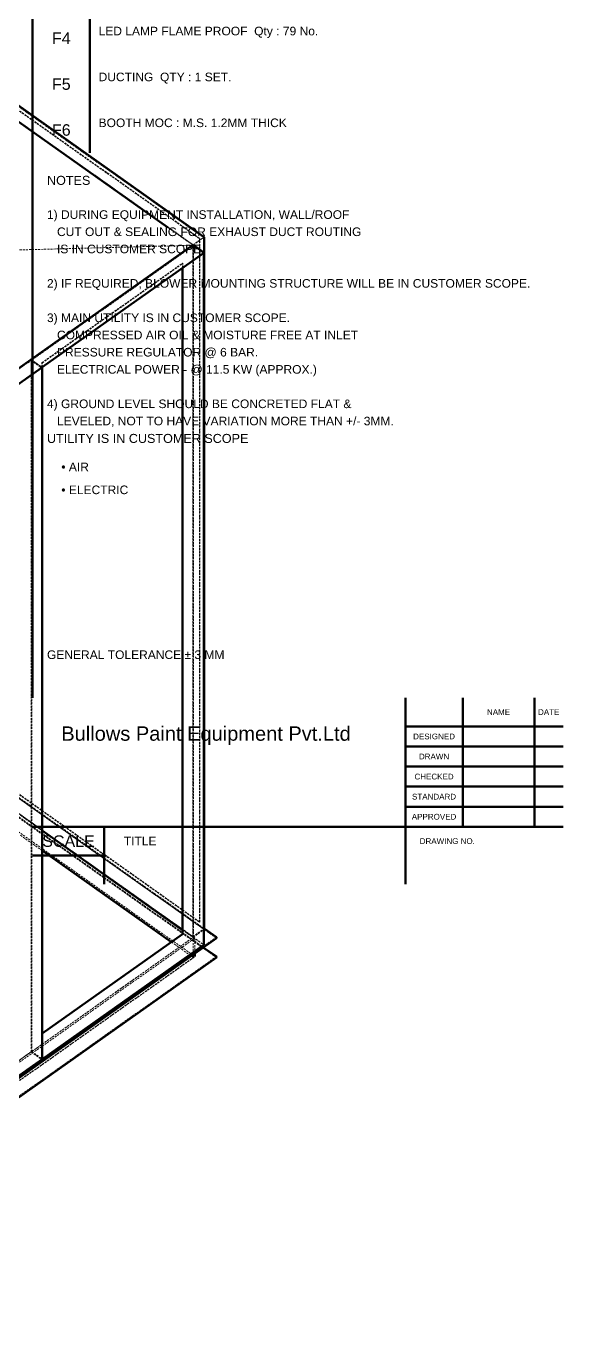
# Model space of a CAD drawing. Header units: millimetres. Extents: x -968 to 4266, y -964 to 3936.
# Drawn here: x 2955 to 4266, y -964 to 2200 of the extents above; entities that cross this region are included whole.
import ezdxf
from ezdxf.enums import TextEntityAlignment as Align

# ---------------------------------------------------------------- set-up
doc = ezdxf.new("R2010")
doc.units = ezdxf.units.MM
doc.linetypes.add('Hidden', pattern=[15, 5, -3, 5, -2])
for name, color, linetype, lineweight in [('Default', 7, 'Continuous', 50), ('Edges', 7, 'Hidden', 15), ('HiddenEdges', 2, 'Hidden', 15), ('HiddenSilhouettes', 2, 'Hidden', 15), ('Silhouettes', 7, 'Continuous', 50)]:
    doc.layers.add(name, color=color, linetype=linetype, lineweight=lineweight)
doc.styles.add('Default', font='arial.ttf')

# ---------------------------------------------------------------- blocks, each defined once
blk = doc.blocks.new('Isometric')
at = {"layer": 'Edges'}
for points in [[(1272.8, 579.3), (1838.5, 179.3)], [(1776.6, 222.2), (1837.9, 178.9)], [(1838.5, 179.3), (1865.3, 198.3)], [(1468.5, -119.1), (1864.5, 160.9)], [(1863.7, -1528.8), (1863.7, 159.5)], [(1838.5, -1511), (1838.5, 141.7)], [(1813.3, -1503.6), (1813.3, 123.9)], [(1467.7, -1808.8), (1467.7, -120.5)], [(1468.5, -1809.1), (1468.5, -119.1)], [(1469.4, -1248.8), (1812.5, -1491.4)], [(1469.4, -1249.7), (1812.5, -1492.3)], [(636.4, -2400.7), (1895, -1510.7)], [(1469.4, -1746.8), (1813.3, -1503.6)], [(1469.4, -1772), (1838.5, -1511)], [(1812.5, -1503), (1813.3, -1503.6)], [(1469.4, -1807.6), (1863.7, -1528.8)], [(636.4, -2448), (1895, -1558)], [(663.3, -2342), (1442.5, -1791)], [(1442.5, -1791), (1467.7, -1808.8)], [(663.3, -2377.6), (1467.7, -1808.8)]]:
    blk.add_lwpolyline(points, dxfattribs=at)
for points in [[(1354.6, 165.6, 0), (1837.2, 178.4, 0)], [(1839.1, 178.9, 0), (1839.3, 179.1, 0)], [(662.4, -689.1, 0), (1468.5, -119.1, 0)], [(1442.5, -100.7, 0), (1468.5, -119.1, 0)], [(1442.5, -1791, 0), (1442.5, -138.3, 0)], [(1838.5, -1511, 0), (1863.7, -1528.8, 0)], [(636.4, -2411, 0), (1842.7, -1558, 0)]]:
    blk.add_polyline3d(points, dxfattribs=at)
blk.add_polyline3d([(1838.5, -1511, 0)], close=True, dxfattribs=at)
at = {"layer": 'HiddenEdges'}
for points in [[(-608.1, 257.2), (1895, -1512.8)], [(-634.3, 238.7), (1842.7, -1512.8)], [(-608.1, 209.8), (1895, -1560.2)], [(1854.7, -1473.6), (1854.7, 195.2)], [(1837.2, 178.4), (1838.5, 178.5)], [(1837.9, 178.9), (1838.5, 178.5)], [(1838.5, -1510.7), (1838.5, 179.3)], [(1838.5, 153.1), (1838.5, 178.5)], [(1468.5, -108.3), (1812.5, 134.9)], [(1813.3, 123.9), (1813.3, 134.3)], [(1444.2, -101.5), (1469.4, -119.3)], [(1468.5, -108.3), (1469.4, -108.9)], [(1468.5, -1746.2), (1468.5, -108.3)], [(1299.7, -1092), (1863.7, -1490.8)], [(1838.5, -1511.5), (1838.5, -1378.2)], [(1812.5, -1491.4), (1837.6, -1509.2)], [(636.4, -2410.2), (1838.5, -1560.2)], [(1469.4, -1746.8), (1469.4, -1746.8)], [(636.4, -2360.7), (1442.5, -1790.7)], [(1444.2, -1789.8), (1469.4, -1772)]]:
    blk.add_lwpolyline(points, dxfattribs=at)
blk.add_lwpolyline([(1838.5, -1510.7)], close=True, dxfattribs=at)
for points in [[(1310.3, 580.2, 0), (1854.7, 195.2, 0)], [(1837.6, 179.1, 0), (1863.7, 197.5, 0)], [(1853.9, 194.6, 0), (1854.7, 195.2, 0)], [(1838.5, 178.5, 0), (1839.1, 178.9, 0)], [(1838.5, 141.7, 0), (1838.5, 177.3, 0)], [(1442.5, -138.3, 0), (1442.5, -102.7, 0)], [(1299.7, -1091.7, 0), (1865.3, -1491.7, 0)], [(1309.4, -1089.2, 0), (1853.9, -1474.2, 0)], [(1273.6, -1110.9, 0), (1839.3, -1510.9, 0)], [(1416.5, -1211.4, 0), (1469.4, -1248.8, 0)], [(1416.5, -1212.3, 0), (1469.4, -1249.7, 0)], [(1812.5, -1492.3, 0), (1838.5, -1510.7, 0)], [(1838.5, -1510.7, 0), (1864.5, -1529.1, 0)], [(1442.5, -1790.7, 0), (1468.5, -1809.1, 0)]]:
    blk.add_polyline3d(points, dxfattribs=at)
at = {"layer": 'HiddenSilhouettes'}
for points in [[(1273.6, 579.1), (1839.3, 179.1)], [(-634.3, 193.5), (1842.7, -1558)], [(-608.1, 212), (1863, -1535.4)], [(1853.9, -1474.2), (1853.9, 194.6)], [(1469.4, -108.9), (1813.3, 134.3)], [(1812.5, 123.3), (1812.5, 134.9)], [(1812.5, 134.9), (1813.3, 134.3)], [(638.1, -671.5), (1442.5, -102.7)], [(1442.5, -306.3), (1442.5, -100.7)], [(1469.4, -306.3), (1469.4, -108.9)], [(1310.3, -1088.6), (1854.7, -1473.6)], [(1416.5, -1261.8), (1469.4, -1299.2)], [(636.4, -2360.7), (1838.5, -1510.7)], [(636.4, -2365.8), (1842.7, -1512.8)], [(1837.6, -1509.2), (1863.7, -1490.8)], [(1842.7, -1549.8), (1842.7, -1512.8)], [(1468.5, -1746.2), (1469.4, -1746.8)], [(1444.2, -1789.8), (1469.4, -1807.6)]]:
    blk.add_lwpolyline(points, dxfattribs=at)
for points in [[(1299.7, 596.3, 0), (1863.7, 197.5, 0)], [(1309.4, 579.6, 0), (1853.9, 194.6, 0)], [(-608.1, 259.3, 0), (1865.3, -1489.7, 0)], [(1863.7, 153.1, 0), (1863.7, 197.5, 0)], [(636.4, -671.5, 0), (1838.5, 178.5, 0)], [(1444.2, -101.5, 0), (1838.5, 177.3, 0)], [(1837.6, -1509.2, 0), (1837.6, 179.1, 0)], [(1838.5, 177.3, 0), (1863.7, 159.5, 0)], [(1839.3, -1510.9, 0), (1839.3, 178.7, 0)], [(1442.5, -102.7, 0), (1467.1, -120.1, 0)], [(1444.2, -1789.8, 0), (1444.2, -101.5, 0)], [(1416.5, -1213.1, 0), (1469.4, -1250.5, 0)], [(1853.9, -1474.2, 0), (1854.7, -1473.6, 0)], [(1812.5, -1493.1, 0), (1838.5, -1511.5, 0)], [(1838.5, -1510.7, 0), (1864.5, -1492.3, 0)], [(1838.5, -1560.2, 0), (1838.5, -1510.7, 0)], [(1838.5, -1511.5, 0), (1839.3, -1510.9, 0)], [(1785.1, -1522.4, 0), (1838.5, -1560.2, 0)], [(1468.5, -1746.2, 0), (1469.4, -1745.6, 0)], [(1469.4, -1746.8, 0), (1469.4, -1746.8, 0)]]:
    blk.add_polyline3d(points, dxfattribs=at)
blk.add_polyline3d([(1468.5, -1746.2, 0)], close=True, dxfattribs=at)
at = {"layer": 'Silhouettes'}
for points in [[(1299.7, 598.3), (1865.3, 198.3)], [(1865.3, -1491.7), (1865.3, 198.3)], [(1442.5, -100.7), (1838.5, 179.3)], [(1469.4, -119.3), (1863.7, 159.5)], [(1864.5, -1529.1), (1864.5, 160.9)], [(636.4, -670.7), (1442.5, -100.7)], [(1467.1, -120.1), (1467.7, -120.5)], [(1469.4, -1807.6), (1469.4, -119.3)], [(1469.4, -1299.2), (1785.1, -1522.4)], [(636.4, -2402.8), (1895, -1512.8)], [(1469.4, -1745.6), (1812.5, -1503)], [(1865.3, -1489.7), (1895, -1510.7)], [(1895, -1512.8), (1895, -1510.7)], [(1468.5, -1809.1), (1864.5, -1529.1)], [(1842.7, -1558), (1842.7, -1549.8)], [(636.4, -2450.2), (1895, -1560.2)], [(1895, -1560.2), (1895, -1558)], [(662.4, -2379.1), (1468.5, -1809.1)]]:
    blk.add_lwpolyline(points, dxfattribs=at)
for points in [[(1273.6, 577.9, 0), (1776.6, 222.2, 0)], [(1838.5, 179.3, 0), (1864.5, 160.9, 0)], [(1839.3, 178.7, 0), (1839.3, 179.1, 0)], [(1812.5, -1503, 0), (1812.5, 123.3, 0)], [(663.3, -689.3, 0), (1467.7, -120.5, 0)], [(1469.4, -1250.5, 0), (1812.5, -1493.1, 0)], [(1864.5, -1492.3, 0), (1865.3, -1491.7, 0)], [(1863, -1535.4, 0), (1895, -1558, 0)]]:
    blk.add_polyline3d(points, dxfattribs=at)
for points in [[(1837.6, 179.1, 0)], [(1863.7, 159.5, 0)]]:
    blk.add_polyline3d(points, close=True, dxfattribs=at)

msp = doc.modelspace()

# ---------------------------------------------------------------- linework, layer by layer
at = {"layer": 'Default'}
for p, q in [((2971.5, 3045), (2971.5, 560)), ((3111.5, 2702), (3111.5, 1890)), ((3881.5, 560), (3881.5, 105)), ((4021.5, 245), (4021.5, 560)), ((4196.5, 245), (4196.5, 560)), ((3881.5, 490), (4266.5, 490)), ((3881.5, 441), (4266.5, 441)), ((3881.5, 392), (4266.5, 392)), ((3881.5, 343), (4266.5, 343)), ((3881.5, 294), (4266.5, 294)), ((2971.5, 245), (4266.5, 245)), ((3146.5, 245), (3146.5, 105)), ((2971.5, 175), (3146.5, 175))]:
    msp.add_line(p, q, dxfattribs=at)

# ---------------------------------------------------------------- block references
msp.add_blockref('Isometric', (1525.1667, 1486), dxfattribs=at)

# ---------------------------------------------------------------- texts
at = {"layer": 'Default', "style": 'Default'}
for s, height, p in [('F4', 28, (3041.5, 2170)), ('F5', 28, (3041.5, 2058)), ('F6', 28, (3041.5, 1946)), ('NAME', 14, (4109, 525)), ('DATE', 14, (4231.5, 525)), ('DESIGNED', 14, (3951.5, 465.5)), ('DRAWN', 14, (3951.5, 416.5)), ('CHECKED', 14, (3951.5, 367.5)), ('STANDARD', 14, (3951.5, 318.5)), ('APPROVED', 14, (3951.5, 269.5)), ('SCALE', 28, (3059, 210)), ('TITLE', 21, (3234, 210))]:
    msp.add_text(s, height=height, dxfattribs=at).set_placement(p, align=Align.MIDDLE_CENTER)
for s, height, p in [('LED LAMP FLAME PROOF  Qty : 79 No.', 21, (3132.5, 2198)), ('DUCTING  QTY : 1 SET.', 21, (3132.5, 2086)), ('BOOTH MOC : M.S. 1.2MM THICK', 21, (3132.5, 1974)), ('NOTES', 22, (3006.5, 1834)), ('1) DURING EQUIPMENT INSTALLATION, WALL/ROOF', 21, (3006.5, 1750)), ('   CUT OUT & SEALING FOR EXHAUST DUCT ROUTING', 21, (3006.5, 1708)), ('   IS IN CUSTOMER SCOPE.', 21, (3006.5, 1666)), ('2) IF REQUIRED, BLOWER MOUNTING STRUCTURE WILL BE IN CUSTOMER SCOPE.', 21, (3006.5, 1582)), ('3) MAIN UTILITY IS IN CUSTOMER SCOPE.', 21, (3006.5, 1498)), ('   COMPRESSED AIR OIL & MOISTURE FREE AT INLET', 21, (3006.5, 1456)), ('   PRESSURE REGULATOR @ 6 BAR.', 21, (3006.5, 1414)), ('   ELECTRICAL POWER - @ 11.5 KW (APPROX.)', 21, (3006.5, 1372)), ('4) GROUND LEVEL SHOULD BE CONCRETED FLAT &', 21, (3006.5, 1288)), ('   LEVELED, NOT TO HAVE VARIATION MORE THAN +/- 3MM.', 21, (3006.5, 1246)), ('UTILITY IS IN CUSTOMER SCOPE', 22, (3006.5, 1204)), ('• AIR', 21, (3041.5, 1134)), ('• ELECTRIC', 21, (3041.5, 1078)), ('Bullows Paint Equipment Pvt.Ltd', 35, (3041.5, 490))]:
    msp.add_text(s, height=height, dxfattribs=at).set_placement(p, align=Align.TOP_LEFT)
for s, height, p in [('GENERAL TOLERANCE ± 3 MM', 21, (3006.5, 665)), ('DRAWING NO.', 14, (3916.5, 210))]:
    msp.add_text(s, height=height, dxfattribs=at).set_placement(p, align=Align.MIDDLE_LEFT)

doc.saveas('drawing.dxf')
